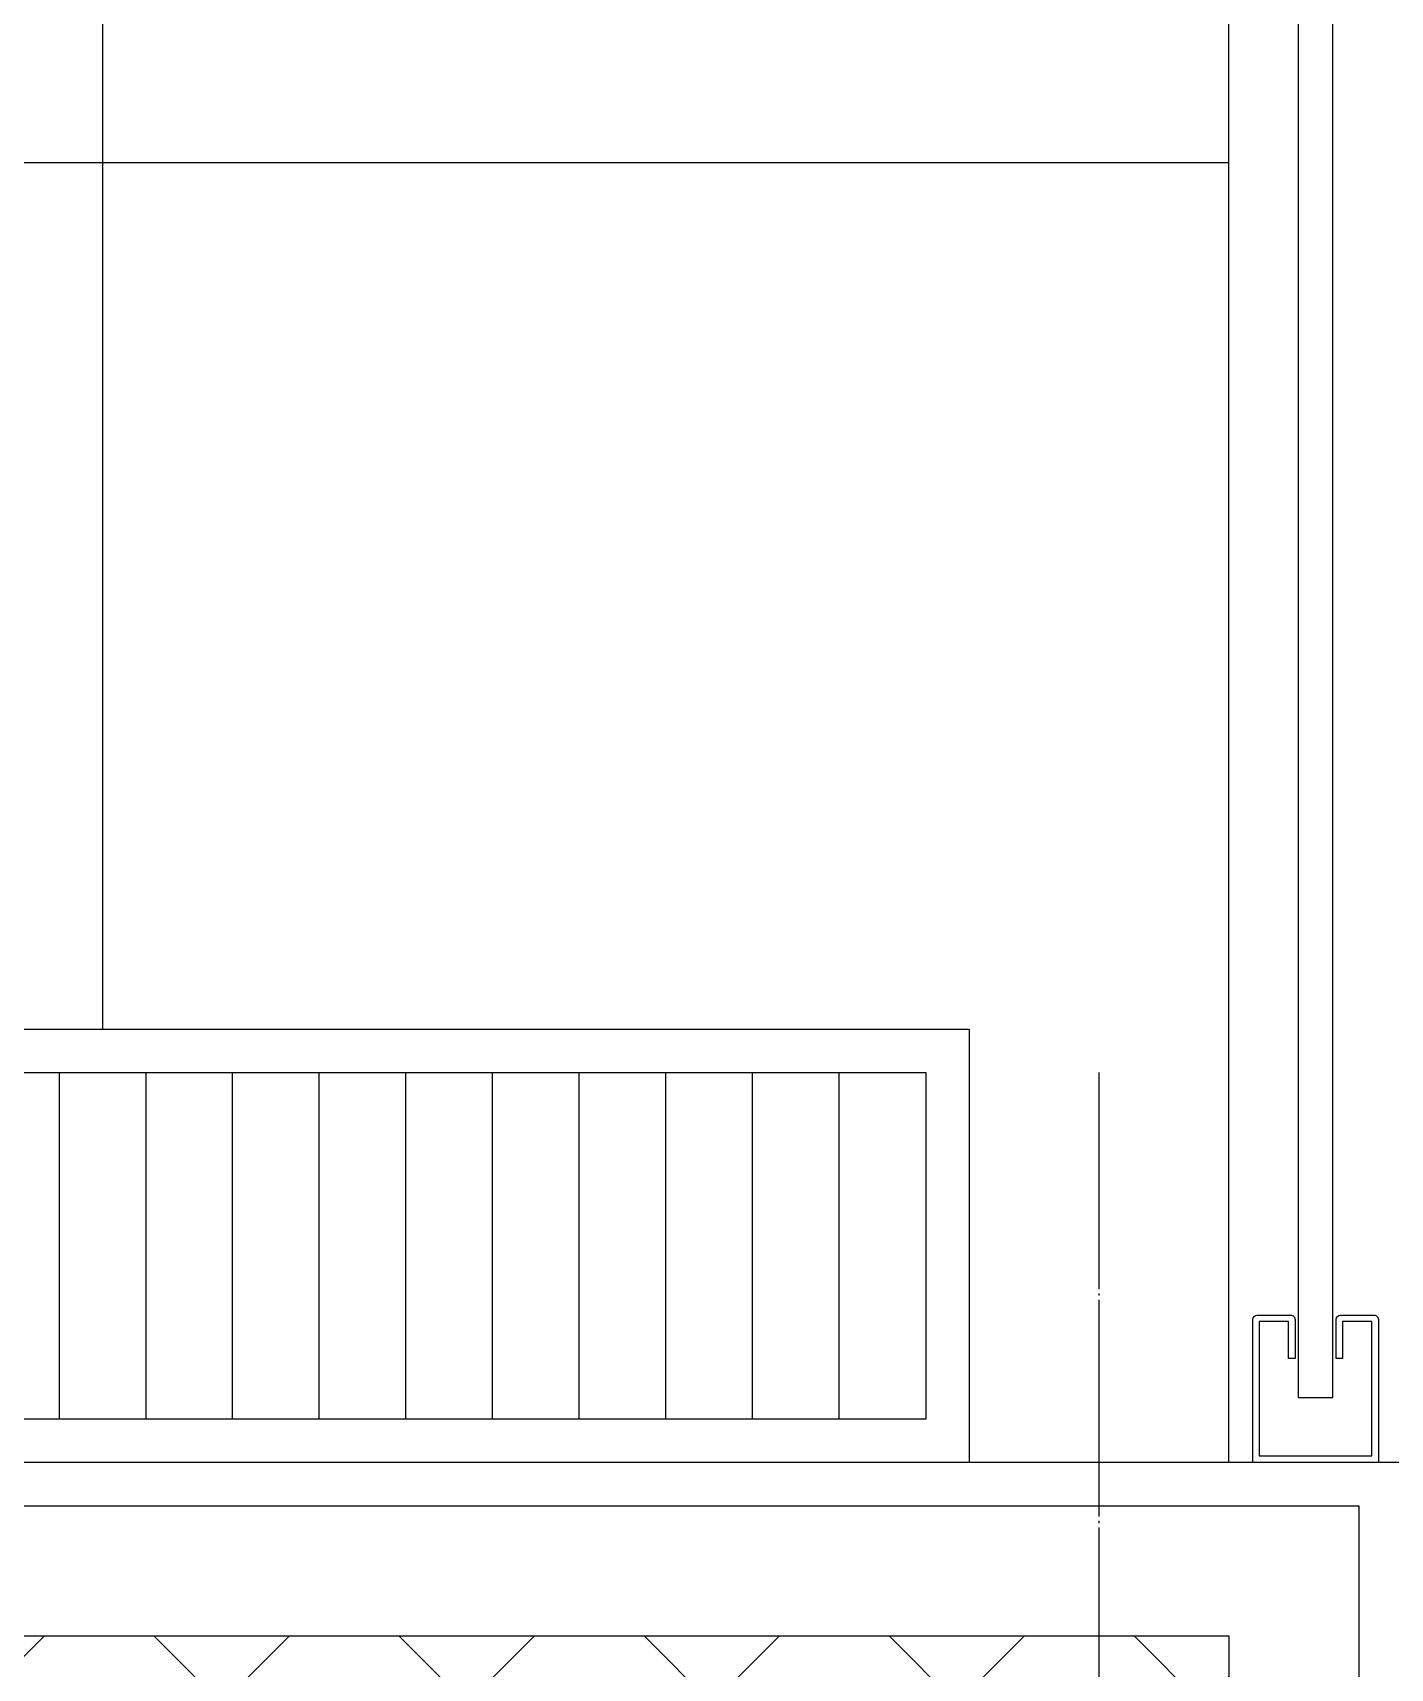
# Model space of a CAD drawing. Header units: millimetres. Extents: x 18456 to 179493, y -203649 to 469211.
# Drawn here: x 147962.5 to 148275.9, y 68643.6 to 69021 of the extents above; entities that cross this region are included whole.
import ezdxf

# ---------------------------------------------------------------- set-up
doc = ezdxf.new("R2010")
doc.units = ezdxf.units.MM
doc.linetypes.add('X-평면도(기본형)$0$CEN', pattern=[52.5, 50, -1, 0.5, -1])
for name, color, linetype, true_color in [('X-평면도(기본형)$0$40HAT', 9, 'Continuous', 0x808080), ('X-평면도(기본형)$0$CEN', 1, 'X-평면도(기본형)$0$CEN', 0xff0000), ('X-평면도(기본형)$0$FIN', 9, 'Continuous', 0x808080), ('X-평면도(기본형)$0$FUR', 6, 'Continuous', 0xff00ff), ('X-평면도(기본형)$0$MC', 7, 'Continuous', 0x7f7fff), ('X-평면도(기본형)$0$TIL', 5, 'Continuous', 0x0000ff), ('X-평면도(기본형)$0$W2', 3, 'Continuous', 0x00ff00)]:
    doc.layers.add(name, color=color, linetype=linetype, true_color=true_color)

# ---------------------------------------------------------------- blocks, each defined once
blk = doc.blocks.new('X-평면도(기본형)$0$A$C019C01BD')
at = {"layer": 'X-평면도(기본형)$0$FUR', "color": 4, "ltscale": 3, "true_color": 0x00ffff}
blk.add_line((483.13, 1200.3), (483.13, 0.3), dxfattribs=at)
at = {"layer": 'X-평면도(기본형)$0$FUR', "color": 8, "true_color": 0x808080}
for p, q in [((488.63, 1200.3), (488.63, 1167.3)), ((517.63, 1167.3), (517.63, 1200.3)), ((498.38, 1176.3), (496.88, 1176.3)), ((496.88, 1176.3), (496.88, 1167.8)), ((498.38, 1167.3), (498.38, 1176.3)), ((507.88, 1176.3), (507.88, 1167.3)), ((509.38, 1176.3), (507.88, 1176.3)), ((509.38, 1167.8), (509.38, 1176.3)), ((489.63, 1166.3), (497.38, 1166.3)), ((496.88, 1167.8), (490.13, 1167.8)), ((508.88, 1166.3), (516.63, 1166.3)), ((516.13, 1167.8), (509.38, 1167.8))]:
    blk.add_line(p, q, dxfattribs=at)
for points in [[(490.13, 1167.8), (490.13, 1198.8), (516.13, 1198.8), (516.13, 1167.8)], [(499.13, 636.61), (499.13, 1185.3), (507.13, 1185.3), (507.13, 636.61)]]:
    blk.add_lwpolyline(points, dxfattribs=at)
for centre, start, end in [((489.63, 1167.3), 180, 270), ((497.38, 1167.3), 270, 0), ((508.88, 1167.3), 180, 270), ((516.63, 1167.3), 270, 0)]:
    blk.add_arc(centre, 1, start, end, dxfattribs=at)
blk = doc.blocks.new('X-평면도(기본형)$0$T1')
at = {"layer": 'X-평면도(기본형)$0$FUR', "color": 8, "true_color": 0x808080}
for p, q in [((10, 210), (90, 210)), ((10, 190), (90, 190)), ((10, 170), (90, 170)), ((10, 150), (90, 150)), ((10, 130), (90, 130)), ((10, 110), (90, 110)), ((10, 90), (90, 90)), ((10, 70), (90, 70)), ((10, 50), (90, 50)), ((10, 30), (90, 30))]:
    blk.add_line(p, q, dxfattribs=at)
at = {"layer": 'X-평면도(기본형)$0$FUR'}
for points in [[(100, 270.92), (100, 0), (0, 0), (0, 700), (100, 700), (100, 487.43)], [(90, 270.87), (90, 10), (10, 10), (10, 238.22)]]:
    blk.add_lwpolyline(points, dxfattribs=at)
blk = doc.blocks.new('X-평면도(기본형)$0$BA23502100')
at = {"layer": 'X-평면도(기본형)$0$MC'}
blk.add_lwpolyline([(500, 2350), (1700, 2350), (1700, 1450), (2100, 1450), (2100, 0), (0, 0), (0, 1450), (500, 1450)], close=True, dxfattribs=at)
at = {"layer": 'X-평면도(기본형)$0$TIL'}
for p, q in [((800, 2350), (800, 1490)), ((600, 1750), (1700, 1750))]:
    blk.add_line(p, q, dxfattribs=at)
at = {"layer": 'X-평면도(기본형)$0$FUR'}
blk.add_blockref('X-평면도(기본형)$0$T1', (500, 1550), dxfattribs=at)
at = {"layer": 'X-평면도(기본형)$0$FUR', "linetype": 'ByBlock', "xscale": -1, "rotation": 90.00000000000001}
blk.add_blockref('X-평면도(기본형)$0$A$C019C01BD', (1700.3, 1973.13), dxfattribs=at)

msp = doc.modelspace()

# ---------------------------------------------------------------- hatches: boundary and pattern name
at = {"layer": 'X-평면도(기본형)$0$40HAT'}
h = msp.add_hatch(dxfattribs=at)
h.set_pattern_fill('H3', color=256, scale=40, angle=90, style=0, pattern_type=2)
h.set_pattern_definition([(45, (-385916.12, -102003.587), (-28.2842712, 28.2842712), []), (135, (-385916.12, -102003.587), (-28.2842712, -28.2842712), [])])
h.paths.add_polyline_path([(148338.63, 70541.08), (148128.63, 70541.08), (148128.63, 70041.08), (146498.63, 70041.08), (146498.63, 69931.08), (147248.63, 69931.08), (147248.63, 68561.08), (148148.63, 68561.08), (148148.63, 68151.08), (148238.63, 68151.08), (148238.63, 68651.08), (147338.63, 68651.08), (147338.63, 69931.08), (148238.63, 69931.08), (148238.63, 70331.08), (148338.63, 70331.08)], flags=0)

# ---------------------------------------------------------------- linework, layer by layer
at = {"layer": 'X-평면도(기본형)$0$CEN'}
msp.add_line((148208.63, 68781.08), (148208.63, 67801.08), dxfattribs=at)
at = {"layer": 'X-평면도(기본형)$0$FIN'}
for p, q in [((147368.63, 68681.08), (148268.63, 68681.08)), ((148268.63, 68681.08), (148268.63, 68181.08))]:
    msp.add_line(p, q, dxfattribs=at)
at = {"layer": 'X-평면도(기본형)$0$W2'}
for p, q in [((147338.63, 68651.08), (148238.63, 68651.08)), ((148238.63, 68651.08), (148238.63, 68151.08))]:
    msp.add_line(p, q, dxfattribs=at)

# ---------------------------------------------------------------- block references
at = {"layer": 'X-평면도(기본형)$0$TIL', "rotation": 90.00000000000001}
msp.add_blockref('X-평면도(기본형)$0$BA23502100', (149728.63, 68191.08), dxfattribs=at)

doc.saveas('drawing.dxf')
